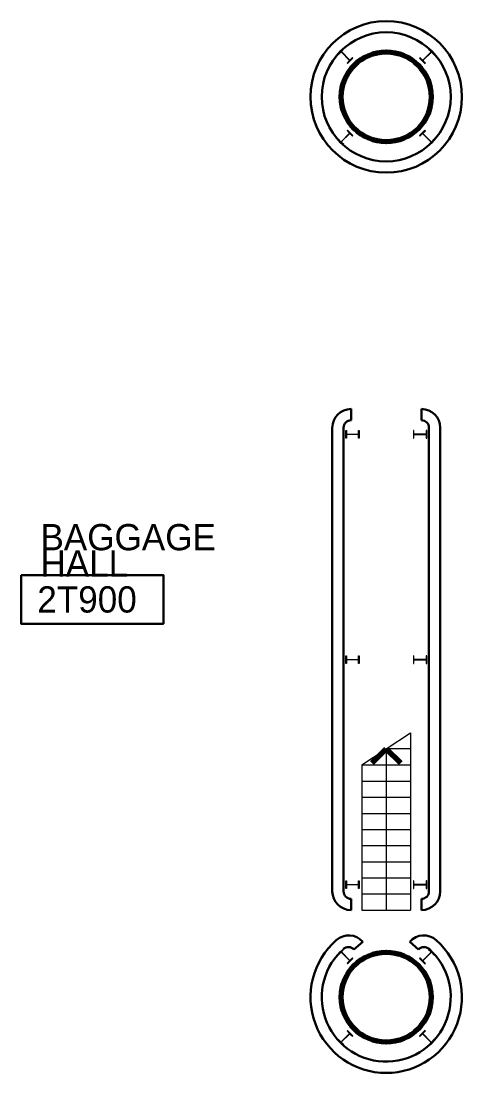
# Model space of a CAD drawing. Header units: metres. Extents: x 1807 to 3745, y 842 to 1968.
# Drawn here: x 3517.13 to 3523.01, y 1474.99 to 1489.01 of the extents above; entities that cross this region are included whole.
import ezdxf
from ezdxf.enums import TextEntityAlignment as Align

# ---------------------------------------------------------------- set-up
doc = ezdxf.new("R2010")
doc.units = ezdxf.units.M
doc.header["$MEASUREMENT"] = 0
for name, color, linetype, lineweight in [('Level 1', 7, 'Continuous', 0), ('Level 31', 7, 'Continuous', 0), ('Level 33', 7, 'Continuous', 0), ('TRIRIGA DOOR BOX', 7, 'Continuous', 0)]:
    doc.layers.add(name, color=color, linetype=linetype, lineweight=lineweight)
doc.styles.add('Style-CHAR_FAST_FONT', font='CHAR_FAST_FONT.shx', dxfattribs={"height": 0.2})

msp = doc.modelspace()

# ---------------------------------------------------------------- linework, layer by layer
at = {"layer": 'Level 1', "color": 7, "linetype": 'Continuous', "lineweight": 13}
for p, q in [((3521.43, 1488.643), (3521.358, 1488.571)), ((3521.407, 1488.609), (3521.435, 1488.638)), ((3521.435, 1488.638), (3521.43, 1488.643)), ((3522.571, 1488.642), (3522.566, 1488.636)), ((3522.566, 1488.636), (3522.595, 1488.607)), ((3522.643, 1488.57), (3522.571, 1488.642)), ((3521.358, 1488.571), (3521.364, 1488.566)), ((3521.364, 1488.566), (3521.393, 1488.595)), ((3521.403, 1488.595), (3521.507, 1488.491)), ((3521.51, 1488.494), (3521.407, 1488.598)), ((3521.507, 1488.48), (3521.478, 1488.451)), ((3521.484, 1488.446), (3521.556, 1488.517)), ((3521.55, 1488.523), (3521.521, 1488.494)), ((3521.556, 1488.517), (3521.55, 1488.523)), ((3522.451, 1488.522), (3522.446, 1488.516)), ((3522.446, 1488.516), (3522.517, 1488.444)), ((3522.48, 1488.493), (3522.451, 1488.522)), ((3522.595, 1488.597), (3522.491, 1488.493)), ((3522.494, 1488.49), (3522.598, 1488.593)), ((3522.523, 1488.45), (3522.494, 1488.479)), ((3522.609, 1488.593), (3522.637, 1488.565)), ((3522.637, 1488.565), (3522.643, 1488.57)), ((3521.478, 1488.451), (3521.484, 1488.446)), ((3522.517, 1488.444), (3522.523, 1488.45)), ((3521.506, 1487.51), (3521.402, 1487.407)), ((3521.405, 1487.403), (3521.509, 1487.507)), ((3521.483, 1487.556), (3521.477, 1487.55)), ((3521.477, 1487.55), (3521.506, 1487.521)), ((3521.554, 1487.484), (3521.483, 1487.556)), ((3521.52, 1487.507), (3521.549, 1487.478)), ((3522.516, 1487.554), (3522.444, 1487.483)), ((3522.45, 1487.477), (3522.479, 1487.506)), ((3522.49, 1487.506), (3522.593, 1487.402)), ((3522.493, 1487.52), (3522.522, 1487.549)), ((3522.597, 1487.405), (3522.493, 1487.509)), ((3522.522, 1487.549), (3522.516, 1487.554)), ((3521.363, 1487.435), (3521.357, 1487.43)), ((3521.357, 1487.43), (3521.429, 1487.358)), ((3521.391, 1487.407), (3521.363, 1487.435)), ((3521.434, 1487.364), (3521.405, 1487.393)), ((3521.429, 1487.358), (3521.434, 1487.364)), ((3521.549, 1487.478), (3521.554, 1487.484)), ((3522.444, 1487.483), (3522.45, 1487.477)), ((3522.593, 1487.391), (3522.565, 1487.362)), ((3522.565, 1487.362), (3522.57, 1487.357)), ((3522.57, 1487.357), (3522.642, 1487.429)), ((3522.636, 1487.434), (3522.607, 1487.405)), ((3522.642, 1487.429), (3522.636, 1487.434)), ((3521.461, 1483.449), (3521.461, 1483.551)), ((3521.461, 1483.551), (3521.469, 1483.551)), ((3521.469, 1483.449), (3521.461, 1483.449)), ((3521.469, 1483.551), (3521.469, 1483.51)), ((3521.469, 1483.49), (3521.469, 1483.449)), ((3521.477, 1483.502), (3521.623, 1483.502)), ((3521.623, 1483.498), (3521.477, 1483.498)), ((3521.631, 1483.51), (3521.631, 1483.551)), ((3521.631, 1483.551), (3521.639, 1483.551)), ((3521.631, 1483.449), (3521.631, 1483.49)), ((3521.639, 1483.449), (3521.631, 1483.449)), ((3521.639, 1483.551), (3521.639, 1483.449)), ((3522.362, 1483.551), (3522.362, 1483.449)), ((3522.37, 1483.551), (3522.362, 1483.551)), ((3522.362, 1483.449), (3522.37, 1483.449)), ((3522.37, 1483.51), (3522.37, 1483.551)), ((3522.37, 1483.449), (3522.37, 1483.49)), ((3522.524, 1483.502), (3522.378, 1483.502)), ((3522.378, 1483.498), (3522.524, 1483.498)), ((3522.54, 1483.551), (3522.532, 1483.551)), ((3522.532, 1483.551), (3522.532, 1483.51)), ((3522.532, 1483.49), (3522.532, 1483.449)), ((3522.532, 1483.449), (3522.54, 1483.449)), ((3522.54, 1483.449), (3522.54, 1483.551)), ((3521.461, 1480.449), (3521.461, 1480.551)), ((3521.461, 1480.551), (3521.469, 1480.551)), ((3521.469, 1480.551), (3521.469, 1480.51)), ((3521.469, 1480.49), (3521.469, 1480.449)), ((3521.477, 1480.502), (3521.623, 1480.502)), ((3521.623, 1480.498), (3521.477, 1480.498)), ((3521.631, 1480.51), (3521.631, 1480.551)), ((3521.631, 1480.551), (3521.639, 1480.551)), ((3521.631, 1480.449), (3521.631, 1480.49)), ((3521.639, 1480.551), (3521.639, 1480.449)), ((3522.362, 1480.551), (3522.362, 1480.449)), ((3522.37, 1480.551), (3522.362, 1480.551)), ((3522.37, 1480.51), (3522.37, 1480.551)), ((3522.37, 1480.449), (3522.37, 1480.49)), ((3522.524, 1480.502), (3522.378, 1480.502)), ((3522.378, 1480.498), (3522.524, 1480.498)), ((3522.54, 1480.551), (3522.532, 1480.551)), ((3522.532, 1480.551), (3522.532, 1480.51)), ((3522.532, 1480.49), (3522.532, 1480.449)), ((3522.54, 1480.449), (3522.54, 1480.551)), ((3521.469, 1480.449), (3521.461, 1480.449)), ((3521.639, 1480.449), (3521.631, 1480.449)), ((3522.362, 1480.449), (3522.37, 1480.449)), ((3522.532, 1480.449), (3522.54, 1480.449)), ((3521.675, 1479.095), (3522.325, 1479.525)), ((3522.325, 1479.525), (3522.325, 1477.16)), ((3522.325, 1479.31), (3522, 1479.31)), ((3521.675, 1479.095), (3522.325, 1479.095)), ((3521.675, 1479.095), (3521.675, 1477.16)), ((3521.675, 1478.88), (3522.325, 1478.88)), ((3521.675, 1478.665), (3522.325, 1478.665)), ((3521.675, 1478.45), (3522.325, 1478.45)), ((3521.675, 1478.235), (3522.325, 1478.235)), ((3521.675, 1478.02), (3522.325, 1478.02)), ((3521.675, 1477.805), (3522.325, 1477.805)), ((3521.461, 1477.449), (3521.461, 1477.551)), ((3521.461, 1477.551), (3521.469, 1477.551)), ((3521.469, 1477.551), (3521.469, 1477.51)), ((3521.631, 1477.51), (3521.631, 1477.551)), ((3521.631, 1477.551), (3521.639, 1477.551)), ((3521.639, 1477.551), (3521.639, 1477.449)), ((3521.675, 1477.59), (3522.325, 1477.59)), ((3522.362, 1477.551), (3522.362, 1477.449)), ((3522.37, 1477.551), (3522.362, 1477.551)), ((3522.37, 1477.51), (3522.37, 1477.551)), ((3522.54, 1477.551), (3522.532, 1477.551)), ((3522.532, 1477.551), (3522.532, 1477.51)), ((3522.54, 1477.449), (3522.54, 1477.551)), ((3521.469, 1477.449), (3521.461, 1477.449)), ((3521.469, 1477.49), (3521.469, 1477.449)), ((3521.477, 1477.502), (3521.623, 1477.502)), ((3521.623, 1477.498), (3521.477, 1477.498)), ((3521.631, 1477.449), (3521.631, 1477.49)), ((3521.639, 1477.449), (3521.631, 1477.449)), ((3522.362, 1477.449), (3522.37, 1477.449)), ((3522.37, 1477.449), (3522.37, 1477.49)), ((3522.524, 1477.502), (3522.378, 1477.502)), ((3522.378, 1477.498), (3522.524, 1477.498)), ((3522.532, 1477.49), (3522.532, 1477.449)), ((3522.532, 1477.449), (3522.54, 1477.449)), ((3521.675, 1477.375), (3522.325, 1477.375)), ((3521.675, 1477.16), (3522.325, 1477.16)), ((3521.43, 1476.643), (3521.358, 1476.571)), ((3521.358, 1476.571), (3521.364, 1476.566)), ((3521.364, 1476.566), (3521.393, 1476.595)), ((3521.403, 1476.595), (3521.507, 1476.491)), ((3521.407, 1476.609), (3521.435, 1476.638)), ((3521.51, 1476.494), (3521.407, 1476.598)), ((3521.435, 1476.638), (3521.43, 1476.643)), ((3522.595, 1476.597), (3522.491, 1476.493)), ((3522.494, 1476.49), (3522.598, 1476.593)), ((3522.571, 1476.642), (3522.566, 1476.636)), ((3522.566, 1476.636), (3522.595, 1476.607)), ((3522.643, 1476.57), (3522.571, 1476.642)), ((3522.609, 1476.593), (3522.637, 1476.565)), ((3522.637, 1476.565), (3522.643, 1476.57)), ((3521.507, 1476.48), (3521.478, 1476.451)), ((3521.478, 1476.451), (3521.484, 1476.446)), ((3521.484, 1476.446), (3521.556, 1476.517)), ((3521.55, 1476.523), (3521.521, 1476.494)), ((3521.556, 1476.517), (3521.55, 1476.523)), ((3522.451, 1476.522), (3522.446, 1476.516)), ((3522.446, 1476.516), (3522.517, 1476.444)), ((3522.48, 1476.493), (3522.451, 1476.522)), ((3522.523, 1476.45), (3522.494, 1476.479)), ((3522.517, 1476.444), (3522.523, 1476.45)), ((3521.363, 1475.435), (3521.357, 1475.43)), ((3521.357, 1475.43), (3521.429, 1475.358)), ((3521.391, 1475.407), (3521.363, 1475.435)), ((3521.506, 1475.51), (3521.402, 1475.407)), ((3521.405, 1475.403), (3521.509, 1475.507)), ((3521.483, 1475.556), (3521.477, 1475.55)), ((3521.477, 1475.55), (3521.506, 1475.521)), ((3521.554, 1475.484), (3521.483, 1475.556)), ((3521.52, 1475.507), (3521.549, 1475.478)), ((3521.549, 1475.478), (3521.554, 1475.484)), ((3522.516, 1475.554), (3522.444, 1475.483)), ((3522.444, 1475.483), (3522.45, 1475.477)), ((3522.45, 1475.477), (3522.479, 1475.506)), ((3522.49, 1475.506), (3522.593, 1475.402)), ((3522.493, 1475.52), (3522.522, 1475.549)), ((3522.597, 1475.405), (3522.493, 1475.509)), ((3522.522, 1475.549), (3522.516, 1475.554)), ((3522.636, 1475.434), (3522.607, 1475.405)), ((3522.642, 1475.429), (3522.636, 1475.434)), ((3521.434, 1475.364), (3521.405, 1475.393)), ((3521.429, 1475.358), (3521.434, 1475.364)), ((3522.593, 1475.391), (3522.565, 1475.362)), ((3522.565, 1475.362), (3522.57, 1475.357)), ((3522.57, 1475.357), (3522.642, 1475.429))]:
    msp.add_line(p, q, dxfattribs=at)
at = {"layer": 'Level 1', "color": 7, "linetype": 'Continuous', "lineweight": 30}
for p, q in [((3521.531, 1483.69), (3521.531, 1483.84)), ((3522.47, 1483.69), (3522.47, 1483.84)), ((3521.281, 1483.59), (3521.281, 1477.41)), ((3521.431, 1483.59), (3521.431, 1477.41)), ((3522.57, 1483.59), (3522.57, 1477.41)), ((3522.72, 1483.59), (3522.72, 1477.41)), ((3521.531, 1477.31), (3521.531, 1477.16)), ((3522.47, 1477.31), (3522.47, 1477.16)), ((3521.687, 1476.738), (3521.569, 1476.634)), ((3521.687, 1476.738), (3521.569, 1476.634)), ((3522.313, 1476.738), (3522.431, 1476.634))]:
    msp.add_line(p, q, dxfattribs=at)
at = {"layer": 'Level 1', "color": 7, "linetype": 'Continuous', "lineweight": 70}
for p, q in [((3521.811, 1479.121), (3522, 1479.31)), ((3522, 1479.31), (3522.189, 1479.121))]:
    msp.add_line(p, q, dxfattribs=at)
at = {"layer": 'Level 1', "color": 7, "linetype": 'Continuous', "lineweight": 0}
msp.add_line((3522, 1479.31), (3522, 1477.16), dxfattribs=at)
at = {"layer": 'Level 1', "color": 7, "linetype": 'Continuous', "lineweight": 30}
for radius in [1.01, 0.86]:
    msp.add_circle((3522, 1488), radius, dxfattribs=at)
at = {"layer": 'Level 1', "color": 7, "linetype": 'Continuous', "lineweight": 70}
for centre in [(3522, 1488), (3522, 1476)]:
    msp.add_circle(centre, 0.6, dxfattribs=at)
at = {"layer": 'Level 1', "color": 7, "linetype": 'Continuous', "lineweight": 13}
for centre, start, end in [((3521.398, 1488.589), 45, 135), ((3521.412, 1488.603), 135, 225), ((3521.502, 1488.485), 315, 45), ((3521.516, 1488.499), 225, 315), ((3522.485, 1488.498), 225, 315), ((3522.499, 1488.484), 135, 225), ((3522.589, 1488.602), 315, 45), ((3522.603, 1488.588), 45, 135), ((3521.501, 1487.516), 315, 45), ((3521.515, 1487.502), 45, 135), ((3522.484, 1487.501), 45, 135), ((3522.498, 1487.515), 135, 225), ((3521.397, 1487.412), 225, 315), ((3521.411, 1487.398), 135, 225), ((3522.588, 1487.397), 315, 45), ((3522.602, 1487.411), 225, 315), ((3521.477, 1483.51), 180, 270), ((3521.477, 1483.49), 90, 180), ((3521.623, 1483.51), 270, 0), ((3521.623, 1483.49), 0, 90), ((3522.378, 1483.51), 180, 270), ((3522.378, 1483.49), 90, 180), ((3522.524, 1483.51), 270, 0), ((3522.524, 1483.49), 0, 90), ((3521.477, 1480.51), 180, 270), ((3521.477, 1480.49), 90, 180), ((3521.623, 1480.51), 270, 0), ((3521.623, 1480.49), 0, 90), ((3522.378, 1480.51), 180, 270), ((3522.378, 1480.49), 90, 180), ((3522.524, 1480.51), 270, 0), ((3522.524, 1480.49), 0, 90), ((3521.477, 1477.51), 180, 270), ((3521.477, 1477.49), 90, 180), ((3521.623, 1477.51), 270, 0), ((3521.623, 1477.49), 0, 90), ((3522.378, 1477.51), 180, 270), ((3522.378, 1477.49), 90, 180), ((3522.524, 1477.51), 270, 0), ((3522.524, 1477.49), 0, 90), ((3521.398, 1476.589), 45, 135), ((3521.412, 1476.603), 135, 225), ((3522.589, 1476.602), 315, 45), ((3522.603, 1476.588), 45, 135), ((3521.502, 1476.485), 315, 45), ((3521.516, 1476.499), 225, 315), ((3522.485, 1476.498), 225, 315), ((3522.499, 1476.484), 135, 225), ((3521.501, 1475.516), 315, 45), ((3521.515, 1475.502), 45, 135), ((3522.484, 1475.501), 45, 135), ((3522.498, 1475.515), 135, 225), ((3521.397, 1475.412), 225, 315), ((3521.411, 1475.398), 135, 225), ((3522.588, 1475.397), 315, 45), ((3522.602, 1475.411), 225, 315)]:
    msp.add_arc(centre, 0.0076, start, end, dxfattribs=at)
at = {"layer": 'Level 1', "color": 7, "linetype": 'Continuous', "lineweight": 30}
for centre, radius, start, end in [((3521.531, 1483.59), 0.25, 90, 180), ((3522.47, 1483.59), 0.25, 0, 90), ((3521.531, 1483.59), 0.1, 90, 180), ((3522.47, 1483.59), 0.1, 0, 90), ((3521.531, 1477.41), 0.25, 180, 270), ((3521.531, 1477.41), 0.1, 180, 270), ((3522.47, 1477.41), 0.25, 270, 0), ((3522.47, 1477.41), 0.1, 270, 0), ((3522, 1476), 1.01, 131.2423, 48.7577), ((3521.499, 1476.573), 0.25, 41.5033, 131.5018), ((3521.499, 1476.573), 0.25, 41.5033, 131.5018), ((3522.501, 1476.573), 0.25, 48.4982, 138.4967), ((3522, 1476), 0.86, 134.8407, 48.3352), ((3521.494, 1476.568), 0.1, 41.5033, 131.5018), ((3521.494, 1476.568), 0.1, 41.5033, 131.5018), ((3522.506, 1476.568), 0.1, 48.4982, 138.4967)]:
    msp.add_arc(centre, radius, start, end, dxfattribs=at)
at = {"layer": 'TRIRIGA DOOR BOX', "color": 251, "linetype": 'Continuous', "lineweight": 30, "true_color": 0x555555}
msp.add_lwpolyline([(3517.128, 1481.626), (3519.028, 1481.626), (3519.028, 1480.976), (3517.128, 1480.976)], close=True, dxfattribs=at)

# ---------------------------------------------------------------- texts
at = {"layer": 'Level 31', "color": 7, "linetype": 'Continuous', "lineweight": 30, "insert": (3517.387, 1481.956), "char_height": 0.35, "width": 2.54949, "attachment_point": 4, "line_spacing_factor": 0.6, "style": 'Style-CHAR_FAST_FONT'}
msp.add_mtext('BAGGAGE\\PHALL\\P', dxfattribs=at)
at = {"layer": 'Level 33', "color": 7, "linetype": 'Continuous', "lineweight": 30, "style": 'Style-CHAR_FAST_FONT'}
msp.add_text('2T900', height=0.35, dxfattribs=at).set_placement((3517.345, 1481.301), align=Align.MIDDLE_LEFT)

doc.saveas('drawing.dxf')
